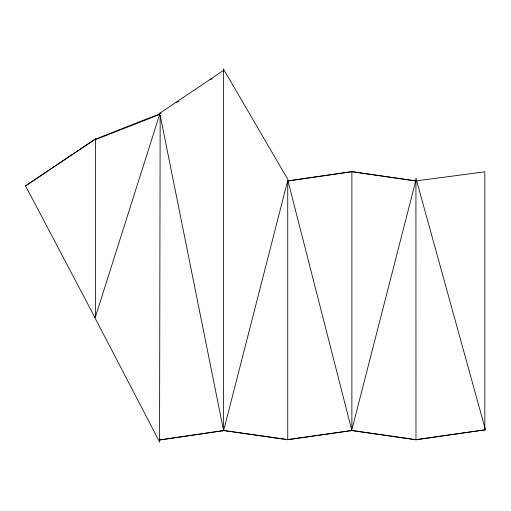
<?xml version="1.0" encoding="UTF-8"?>
<svg xmlns="http://www.w3.org/2000/svg" width="511" height="511" viewBox="0 0 511 511"><rect width="100%" height="100%" fill="white"/><g stroke="black" fill="none" stroke-linecap="round" stroke-linejoin="round"><path stroke-width="0.77" d="M94.637 317.261L159.56 441.938L160.16 115.218L159.585 114.649L95.538 316.533L94.739 317.184L25.55 185.876L95.538 138.954L95.538 316.533M159.56 441.938L159.317 440.022L223.633 430.632L287.744 180.434L287.75 439.728L351.875 430.601L415.98 439.799L485.45 429.777L415.928 178.211L415.98 439.799M95.538 138.954L25.55 185.876M159.917 113.819L95.385 139.126L95.538 139.624L159.585 114.509L159.56 113.391L223.473 70.429L223.633 70.997M176.723 102.526L178.69 101.204M210.819 79.607L212.129 78.726M351.875 430.601L287.865 180.472L288.945 180.734L351.875 171.607L414.779 180.734L415.928 180.191L416.65 180.817M159.317 440.022L223.633 430.556L287.75 439.728M159.56 113.391L160.984 113.103M223.633 430.556L222.272 430.83L223.633 430.479L287.744 439.569L351.875 430.447L415.928 439.639L485.45 429.777M94.739 317.184L95.385 317.242M287.865 180.472L288.945 180.734L288 180.977L351.875 171.715L415.73 180.977L414.779 180.734M160.16 115.218L223.473 430.045L223.473 69.062L288.626 180.747M223.473 69.062L223.582 70.352M351.875 171.607L351.875 429.7L415.928 180.191L415.98 180.907L484.824 171.817L484.824 430.032"/></g></svg>
